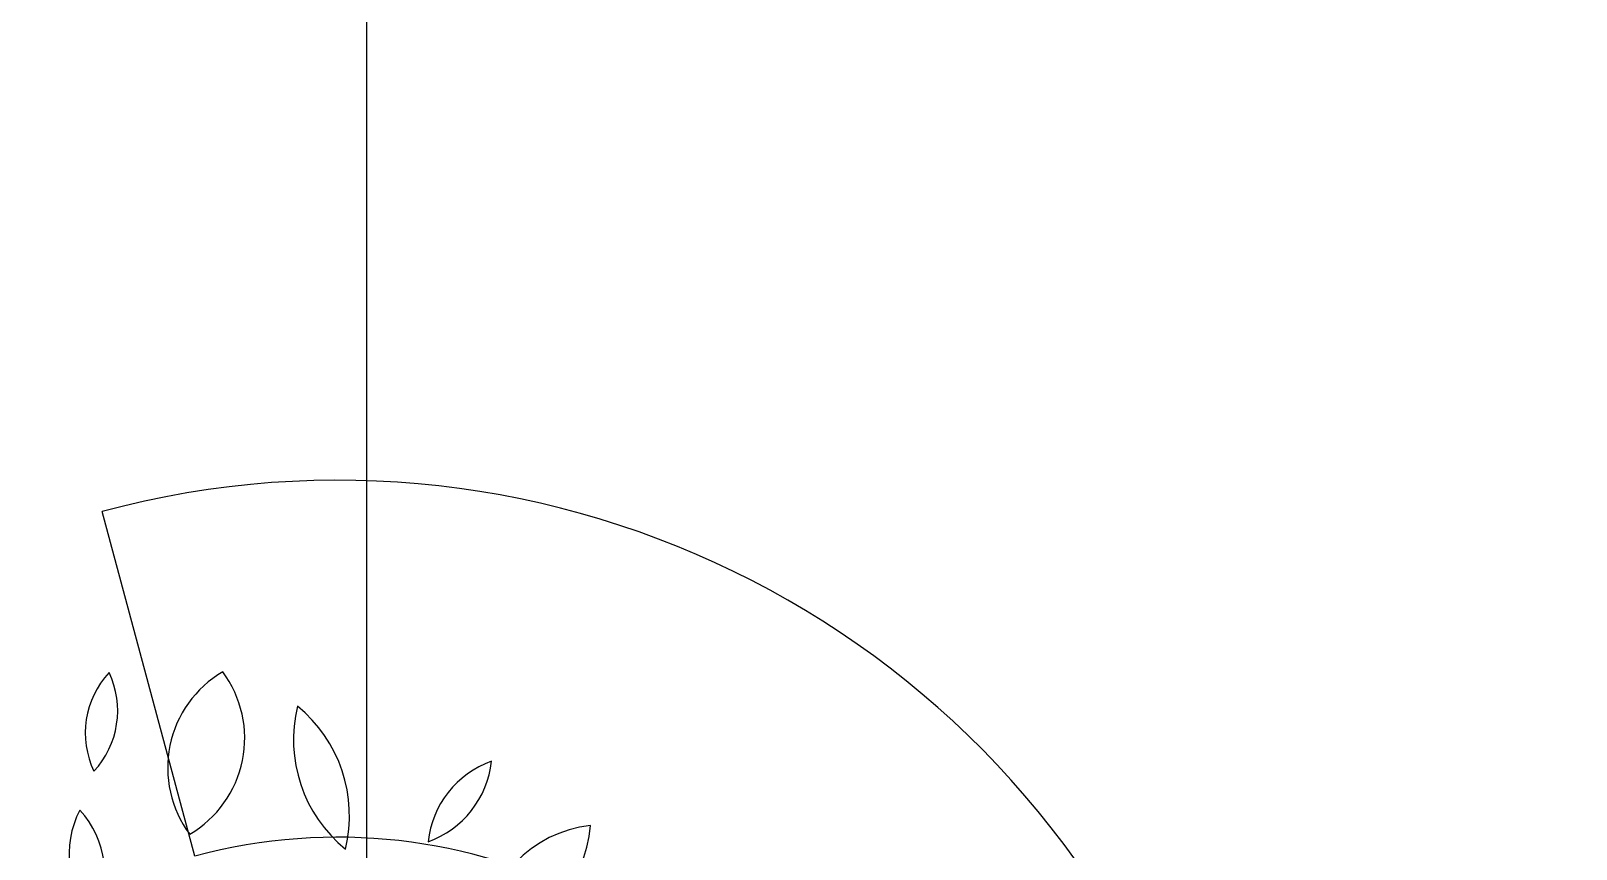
# Model space of a CAD drawing. Header units: millimetres. Extents: x -1030105 to 906887, y -616134 to 1220667.
# Drawn here: x -83207 to -80826, y 530580 to 531841 of the extents above; entities that cross this region are included whole.
import ezdxf
from ezdxf.enums import TextEntityAlignment as Align

# ---------------------------------------------------------------- set-up
doc = ezdxf.new("R2010")
doc.units = ezdxf.units.MM
doc.header["$MEASUREMENT"] = 0
doc.linetypes.add('CENTER', pattern=[2, 1.25, -0.25, 0.25, -0.25])
doc.linetypes.add('DASH', pattern=[0.35, 0.25, -0.1])
doc.layers.add('A-Furniture', color=143, linetype='Continuous')
doc.layers.add('A-Tree', color=98, linetype='Continuous')
doc.styles.add('Arial_Bold', font='arialbd.ttf')

# ---------------------------------------------------------------- blocks, each defined once
blk = doc.blocks.new('FUR')
at = {"layer": 'A-Furniture'}
blk.add_lwpolyline([(-38257.95232905605, 7272.164124992909), (-38400.7712373024, 7803.297591691371)], dxfattribs=at)
for radius in [1396.536222032393, 846.5362220323933]:
    blk.add_arc((-38038.13163992541, 6454.666455367231), radius, 296.0265653359671, 105.0505260637303, dxfattribs=at)
blk.add_spline([(-33915.95049999998, 30607.97072861483), (-33944.45049999998, 30609.47072861483), (-37418.45049999998, 29101.97072861483), (-37726.45049999998, 27053.97072861483), (-37216.45049999998, 25232.97072861483), (-37626.45049999998, 21208.97072861483), (-38739.45049999998, 18856.47072861483), (-41860.0081210901, 14803.08198061958), (-43043.24408312602, 12422.28141322406), (-43017.45049999998, 9941.470728614833), (-40833.45049999998, 8086.970728614833), (-38106.95049999998, 9497.470728614833), (-38274.45049999998, 11476.47072861483), (-38397.80660422644, 13212.30405925063), (-37304.95049999998, 13750.47072861483), (-34499.95049999998, 13496.47072861483), (-32540.45049999998, 14865.47072861483), (-32373.95049999998, 19055.97072861483), (-32478.95049999998, 20125.47072861483), (-32317.95049999998, 21223.47072861483), (-30829.45049999998, 21995.47072861483), (-30221.95049999998, 22657.47072861483), (-30468.95049999998, 23962.47072861483), (-31626.45049999998, 24580.47072861483), (-32324.45049999998, 25527.47072861483), (-32040.45049999998, 28028.97072861483), (-32099.45049999998, 29098.47072861483), (-33294.95049999998, 30495.97072861483), (-33915.95049999998, 30607.97072861483)], degree=3, dxfattribs=at)
at = {"layer": 'A-Furniture', "color": 8, "linetype": 'DASH', "ltscale": 50}
blk.add_open_spline([(-56447.03599999993, -6097.049467972713), (-55194.80878073322, -4879.432741814177), (-50278.88373038909, -2284.573604768259), (-42421.47772418463, -5454.796933513135), (-32732.45049999998, -11254.02927138517), (-23301.95049999998, -9202.029271385167), (-18023.95049999998, -504.5292713851668), (-16595.45049999998, 8921.470728614833), (-19600.32320915881, 15918.27845925349), (-21321.18391267408, 18705.60147339047), (-21789.72381129679, 19344.96383619693)], degree=3, knots=[32574.7262056019, 32574.7262056019, 32574.7262056019, 32574.7262056019, 37697.74124470179, 48060.13185932349, 55585.25195803288, 69452.98974218499, 76151.42226405158, 84447.8370469563, 94470.7732435007, 98031.73488863441, 98031.73488863441, 98031.73488863441, 98031.73488863441], dxfattribs=at)
blk = doc.blocks.new('12PPLT11')
at = {"color": 0, "linetype": 'ByBlock'}
for centre, radius, start, end in [((-0.4111429156113218, 0.1333121219713576), 0.07996766666666667, 210.9482359987117, 290.5783939994005), ((-0.4516179989445845, 0.01732262197131718), 0.07996766666666667, 30.9482359987117, 110.5783939994005), ((-0.4458463322779451, 0.05967703863802853), 0.06300191666666666, 224.2576500004793, 288.5926609999777), ((-0.4708814156113021, -0.04400487802865882), 0.06300191666666666, 44.25765000047925, 108.5926609999777), ((-0.3813518322779075, -0.1379567946952989), 0.09234183333333335, 100.8761590000109, 165.4479129982681), ((-0.4881549156112897, -0.02407187802867838), 0.09234183333333335, 280.8761590000109, 345.447912998268), ((-0.4068282489446347, -0.2036111280286832), 0.07279833333333333, 54.97446300017218, 151.3792250010594), ((-0.4289492489446047, -0.109125711361969), 0.07279833333333333, 234.9744630001721, 331.3792250010594), ((-0.3462229156112855, -0.1535553780286705), 0.06249758333333334, 267.1724340003306, 337.236468999614), ((-0.2916762489445546, -0.2401590446953321), 0.06249758333333334, 87.17243400033057, 157.236468999614), ((-0.3944963322779813, -0.2736659613620134), 0.05835274999999999, 71.81924599980185, 140.0817599987332), ((-0.421043582277882, -0.1807817113619876), 0.05835274999999999, 251.8192459998019, 320.0817599987332)]:
    blk.add_arc(centre, radius, start, end, dxfattribs=at)
blk = doc.blocks.new('CÂY')
at = {"layer": 'A-Tree', "color": 8, "ltscale": 10, "xscale": 2352, "yscale": 2352, "zscale": 2352, "rotation": 245.3310340575377}
blk.add_blockref('12PPLT11', (6180.435288117937, 20569.83162289637), dxfattribs=at)
blk = doc.blocks.new('BỐ TRÍ LAY OUT')
at = {"layer": 'A-Furniture', "color": 3}
for name, p in [('CÂY', (4286.75486311756, 4469.288343299762)), ('FUR', (48783.7433631176, 18654.71482977469))]:
    blk.add_blockref(name, p, dxfattribs=at)
blk = doc.blocks.new('*U1487')
at = {"color": 8, "linetype": 'CENTER', "ltscale": 500}
blk.add_line((-6401.947800033063, 7821.122373916886), (-6401.947800033064, 8224.897619178022), dxfattribs=at)
at = {"style": 'Arial_Bold'}
blk.add_attdef('TRUC', text='', height=2.5, dxfattribs=at).set_placement((-6401.947800032925, 7811.817619178007), align=Align.MIDDLE_CENTER)
blk = doc.blocks.new('TRỤC')
at = {"color": 0, "xscale": 199.9999999999901, "yscale": 199.9999999999901, "zscale": 199.9999999999901}
blk.add_blockref('*U1487', (1299289.560006554, -1575802.327948784), dxfattribs=at)
blk = doc.blocks.new('KIẾN TRÚC')
h = blk.add_hatch(color=9)
h.dxf.hatch_style = 1
edge = h.paths.add_edge_path(flags=16)
edge.add_line((62281.95049999998, 27412.02927138517), (55232.82389649404, 27412.02927138505))
edge.add_arc((32545.50878812408, 30716.66293956665), 22926.72829924391, 284.53695158247865, 351.7125813344091, ccw=False)
edge.add_line((38300.21700792988, 8523.911784915952), (13217.51784992669, 8523.911784910597))
edge.add_arc((23753.10182550838, 24110.84943410289), 18813.58963585476, 227.7677182561868, 235.9442986410003, ccw=False)
edge.add_arc((7788.819823088517, 12733.3910908635), 4187.039666959467, 236.0590124962323, 322.4360737019827, ccw=False)
edge.add_arc((13873.5970987339, 18503.25729619298), 12505.26566685072, 190.8327360748526, 227.6605687844487, ccw=False)
edge.add_arc((25477.52443721271, 20792.18331255531), 24332.69085544715, 180.6832153365221, 190.991126688788, ccw=False)
edge.add_arc((3282.93561756362, 20557.21277457592), 2137.084471138149, 101.08076224722828, 181.479400931386, ccw=False)
edge.add_line((2872.204064266523, 22654.45611475036), (4986.06665855035, 23013.11448664329))
edge.add_arc((28039.69241930227, 24288.4119512235), 23088.87273861522, 153.2014320220877, 183.1663029992741, ccw=False)
edge.add_arc((10232.26976538847, 40544.64471371844), 6483.106001901682, 182.8401094538115, 244.3962742115525, ccw=False)
edge.add_arc((-6425.00274742386, 39970.86676714511), 10185.26120742048, 1.420812516492314, 26.70695635716553)
edge.add_arc((10590.58143904217, 49414.25633883046), 9292.69259551461, 144.7133172211654, 211.5754885360199, ccw=False)
edge.add_arc((-12326.15115191392, 64090.21360378864), 17935.64217367859, 328.7375359512051, 356.1899532233969)
edge.add_arc((16735.32676788772, 62308.59922571364), 11181.04393981935, 84.1243873636841, 176.9761863570094, ccw=False)
edge.add_arc((20708.98128665387, 99752.52490135818), 26473.21942281876, 263.8653720447036, 288.4869561324928)
edge.add_arc((35667.35201082098, 54479.70646712999), 21207.13938727637, 73.35106851793267, 108.03023985438841, ccw=False)
edge.add_arc((44765.46109434243, 84516.17499720305), 10177.42256554817, 252.7258710955127, 285.7130125077479)
edge.add_arc((49658.99676799333, 68415.98596348311), 6655.601145545619, 49.49953772748103, 108.7311152981473, ccw=False)
edge.add_arc((48035.04809900769, 66009.84854850778), 9545.540963997893, -2.328829575281418, 51.46764420018991, ccw=False)
edge.add_line((57572.70516659174, 65621.96975748474), (49483.50000000001, 65623.9117849106))
edge.add_line((49483.50000000001, 65623.9117849106), (62281.95049999965, 65623.9117849191))
edge.add_line((62281.95049999965, 65623.9117849191), (62281.95049999998, 27412.02927138517))
h.paths.add_polyline_path([(0, 77895.5), (64428.50000000001, 77895.5), (64428.50000000001, -0.577250000089407), (-1.792749999687658, 0.577250000089407)])
at = {"color": 3}
blk.add_blockref('TRỤC', (5188.757962470409, 8718.304113260703), dxfattribs=at)

msp = doc.modelspace()

# ---------------------------------------------------------------- block references
at = {"color": 3}
for name, p in [('KIẾN TRÚC', (-106778.5, 495876.5)), ('BỐ TRÍ LAY OUT', (-93480.29286311776, 504642.1131132607))]:
    msp.add_blockref(name, p, dxfattribs=at)

doc.saveas('drawing.dxf')
